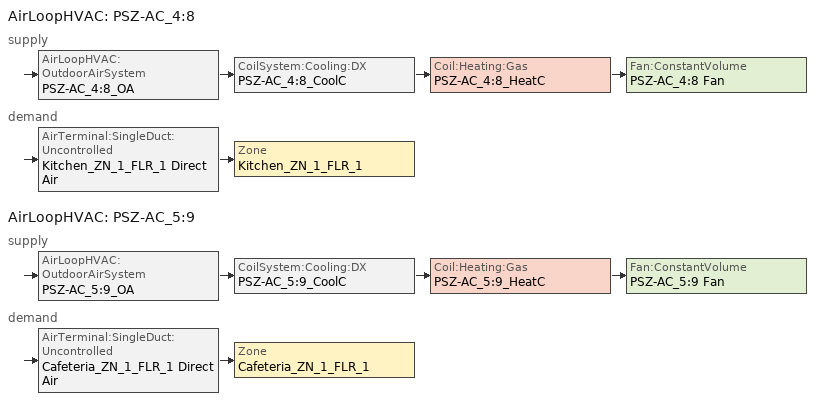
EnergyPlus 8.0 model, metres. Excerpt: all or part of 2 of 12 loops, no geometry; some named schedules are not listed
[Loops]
AirLoopHVAC 'PSZ-AC_4:8'
 supply: AirLoopHVAC:OutdoorAirSystem 'PSZ-AC_4:8_OA' > CoilSystem:Cooling:DX 'PSZ-AC_4:8_CoolC' > Coil:Heating:Gas 'PSZ-AC_4:8_HeatC' > Fan:ConstantVolume 'PSZ-AC_4:8 Fan'
 demand: AirTerminal:SingleDuct:Uncontrolled 'Kitchen_ZN_1_FLR_1 Direct Air' > Zone 'Kitchen_ZN_1_FLR_1'
AirLoopHVAC 'PSZ-AC_5:9'
 supply: AirLoopHVAC:OutdoorAirSystem 'PSZ-AC_5:9_OA' > CoilSystem:Cooling:DX 'PSZ-AC_5:9_CoolC' > Coil:Heating:Gas 'PSZ-AC_5:9_HeatC' > Fan:ConstantVolume 'PSZ-AC_5:9 Fan'
 demand: AirTerminal:SingleDuct:Uncontrolled 'Cafeteria_ZN_1_FLR_1 Direct Air' > Zone 'Cafeteria_ZN_1_FLR_1'
[Sizing:Zone] Zone Cooling Design Supply Air Temperature Input Method=SupplyAirTemperature; Zone Cooling Design Supply Air Temperature {C}=12.8; Zone Heating Design Supply Air Temperature Input Method=SupplyAirTemperature; Zone Heating Design Supply Air Temperature {C}=40; Zone Cooling Design Supply Air Humidity Ratio {kg-H2O/kg-air}=0.0085; Zone Heating Design Supply Air Humidity Ratio {kg-H2O/kg-air}=0.008; Zone Heating Sizing Factor=0; Zone Cooling Sizing Factor=0; Cooling Design Air Flow Rate {m3/s}=0; Cooling Minimum Air Flow Fraction=0; Heating Design Air Flow Method=DesignDay; Heating Design Air Flow Rate {m3/s}=0
Name | Design Specification Outdoor Air Object | Cooling Design Air Flow Method | Cooling Minimum Air Flow {m3/s}
Kitchen_ZN_1_FLR_1 | SZ DSOA Kitchen_ZN_1_FLR_1 | DesignDayWithLimit | 2.83168
Cafeteria_ZN_1_FLR_1 | SZ DSOA Cafeteria_ZN_1_FLR_1 | DesignDay | 0
[DesignSpecification:OutdoorAir]
Name | Outdoor Air Method | Outdoor Air Flow per Zone Floor Area {m3/s-m2} | Outdoor Air Flow per Zone {m3/s}
SZ DSOA Kitchen_ZN_1_FLR_1 | Maximum | 0.00113724 | 2.83168
SZ DSOA Cafeteria_ZN_1_FLR_1 | Flow/Area | 0.0101594
[Sizing:System] Type of Load to Size On=Sensible; Design Outdoor Air Flow Rate {m3/s}=AUTOSIZE; Minimum System Air Flow Ratio=1; Preheat Design Temperature {C}=7; Preheat Design Humidity Ratio {kgWater/kgDryAir}=0.008; Precool Design Temperature {C}=12.8; Precool Design Humidity Ratio {kgWater/kgDryAir}=0.008; Central Cooling Design Supply Air Temperature {C}=12.8; Central Heating Design Supply Air Temperature                        !- Central Heating Design Supply Air Temperature {C}=40; Sizing Option=Coincident; 100% Outdoor Air in Cooling=No; 100% Outdoor Air in Heating=No; Central Cooling Design Supply Air Humidity Ratio {kg-H2O/kg-Air}=0.0085; Central Heating Design Supply Air Humidity Ratio {kgWater/kgDryAir}=0.008; Cooling Design Air Flow Method=DesignDay; Cooling Design Air Flow Rate {m3/s}=0; Heating Design Air Flow Method=DesignDay; Heating Design Air Flow Rate {m3/s}=0; System Outdoor Air Method=ZoneSum
PSZ-AC_4:8; PSZ-AC_5:9
[ZoneControl:Thermostat] Control Type Schedule=Dual Zone Control Type Sched
Name | Zone or ZoneList | Control 1
Kitchen_ZN_1_FLR_1 Thermostat | Kitchen_ZN_1_FLR_1 | Kitchen_ZN_1_FLR_1 DualSPSched
Cafeteria_ZN_1_FLR_1 Thermostat | Cafeteria_ZN_1_FLR_1 | Cafeteria_ZN_1_FLR_1 DualSPSched
[ThermostatSetpoint:DualSetpoint] Cooling Setpoint Temperature Schedule=CLGSETP_SCH_NO_SETBACK
Name | Heating Setpoint Temperature Schedule
Kitchen_ZN_1_FLR_1 DualSPSched | HTGSETP_SCH_PSZ_AC_4_8
Cafeteria_ZN_1_FLR_1 DualSPSched | HTGSETP_SCH_PSZ_AC_5_9
[AirTerminal:SingleDuct:Uncontrolled] Availability Schedule=ALWAYS_ON; Maximum Air Flow Rate {m3/s}=AUTOSIZE
Kitchen_ZN_1_FLR_1 Direct Air; Cafeteria_ZN_1_FLR_1 Direct Air
[Zone equipment]
Kitchen_ZN_1_FLR_1: Kitchen_ZN_1_FLR_1 Exhaust Fan, Kitchen_ZN_1_FLR_1 Direct Air
Cafeteria_ZN_1_FLR_1: Cafeteria_ZN_1_FLR_1 Direct Air
[Fan:ConstantVolume] Availability Schedule=HVACOperationSchd; Maximum Flow Rate {m3/s}=AUTOSIZE; Motor In Airstream Fraction=1
Name | Fan Efficiency | Pressure Rise {Pa} | Motor Efficiency
PSZ-AC_4:8 Fan | 0.56875 | 622.5 | 0.875
PSZ-AC_5:9 Fan | 0.5915 | 1110.54 | 0.91
[Fan:ZoneExhaust]
Kitchen_ZN_1_FLR_1 Exhaust Fan: Availability Schedule=Kitchen_Exhaust_SCH; Fan Efficiency=0.16; Pressure Rise {Pa}=125; Maximum Flow Rate {m3/s}=2.83168; Balanced Exhaust Fraction Schedule=Kitchen_ZN_1_FLR_1 Exhaust Fan Balanced Exhaust Fraction Schedule
[Coil:Cooling:DX:TwoSpeed] Availability Schedule=ALWAYS_ON; Rated High Speed Sensible Heat Ratio=0.67608; Rated Low Speed Sensible Heat Ratio=0.67608
Name | Rated High Speed Total Cooling Capacity {W} | Rated High Speed COP {W/W} | Rated High Speed Air Flow Rate {m3/s} | Total Cooling Capacity Function of Temperature Curve | Total Cooling Capacity Function of Flow Fraction Curve | Energy Input Ratio Function of Temperature Curve | Energy Input Ratio Function of Flow Fraction Curve | Part Load Fraction Correlation Curve | Rated Low Speed Total Cooling Capacity {W} | Rated Low Speed COP {W/W} | Rated Low Speed Air Flow Rate {m3/s} | Low Speed Total Cooling Capacity Function of Temperature Curve | Low Speed Energy Input Ratio Function of Temperature Curve
PSZ-AC_4:8_CoolC DXCoil | 70317.47 | 3.2994 | 2.83168 | PSZ-AC_4:8_CoolCLennoxStandard10Ton_TGA120S2B_CapFT | PSZ-AC_4:8_CoolCLennoxStandard10Ton_TGA120S2B_CapFF | PSZ-AC_4:8_CoolCLennoxStandard10Ton_TGA120S2B_EIRFT | PSZ-AC_4:8_CoolCLennoxStandard10Ton_TGA120S2B_EIRFFF | PSZ-AC_4:8_CoolCLennoxStandard10Ton_TGA120S2B_PLR | 70317.47 | 3.2994 | 2.83168 | PSZ-AC_4:8_CoolCLennoxStandard10Ton_TGA120S2B_CapFT | PSZ-AC_4:8_CoolCLennoxStandard10Ton_TGA120S2B_EIRFT
PSZ-AC_5:9_CoolC DXCoil | 157423 | 3.23281 | 6.33944 | PSZ-AC_5:9_CoolCLennoxStandard10Ton_TGA120S2B_CapFT | PSZ-AC_5:9_CoolCLennoxStandard10Ton_TGA120S2B_CapFF | PSZ-AC_5:9_CoolCLennoxStandard10Ton_TGA120S2B_EIRFT | PSZ-AC_5:9_CoolCLennoxStandard10Ton_TGA120S2B_EIRFFF | PSZ-AC_5:9_CoolCLennoxStandard10Ton_TGA120S2B_PLR | 157423 | 3.23281 | 6.33944 | PSZ-AC_5:9_CoolCLennoxStandard10Ton_TGA120S2B_CapFT | PSZ-AC_5:9_CoolCLennoxStandard10Ton_TGA120S2B_EIRFT
[Coil:Heating:Gas] Availability Schedule=ALWAYS_ON; Gas Burner Efficiency=0.7925; Nominal Capacity                        !- Nominal Capacity {W}=AUTOSIZE
PSZ-AC_4:8_HeatC; PSZ-AC_5:9_HeatC
[CoilSystem:Cooling:DX] Availability Schedule=ALWAYS_ON
Name | Cooling Coil
PSZ-AC_4:8_CoolC | PSZ-AC_4:8_CoolC DXCoil
PSZ-AC_5:9_CoolC | PSZ-AC_5:9_CoolC DXCoil
[Controller:OutdoorAir] Minimum Outdoor Air Flow Rate {m3/s}=AUTOSIZE; Maximum Outdoor Air Flow Rate {m3/s}=AUTOSIZE; Economizer Control Type=DifferentialDryBulb; Economizer Control Action Type=ModulateFlow; Lockout Type=LockoutWithCompressor; Minimum Limit Type=FixedMinimum
Name | Minimum Outdoor Air Schedule | Maximum Fraction of Outdoor Air Schedule | Heat Recovery Bypass Control Type
PSZ-AC_4:8_OA_Controller | Kitchen_Exhaust_SCH | PSZ4_8_Timestep_Econ_Eff_SCH
PSZ-AC_5:9_OA_Controller | MinOA_MotorizedDamper_Sched | PSZ5_9_Timestep_Econ_Eff_SCH | BypassWhenOAFlowGreaterThanMinimum
[AirLoopHVAC] Design Supply Air Flow Rate {m3/s}=AUTOSIZE
PSZ-AC_4:8; PSZ-AC_5:9
[WaterHeater:Mixed]
SHW Booster Water Heater: Tank Volume {m3}=0.0227125; Setpoint Temperature Schedule=Booster Water Setpoint Temp Schedule; Deadband Temperature Difference {deltaC}=2; Maximum Temperature Limit {C}=82.2222; Heater Control Type=Cycle; Heater Maximum Capacity {W}=14000; Heater Minimum Capacity {W}=0; Heater Fuel Type=Electricity; Heater Thermal Efficiency=1; Off Cycle Parasitic Fuel Type=Electricity; Off Cycle Parasitic Heat Fraction to Tank=0; Ambient Temperature Indicator=Zone; Ambient Temperature Zone=KITCHEN_ZN_1_FLR_1; Off-Cycle Loss Coefficient To Ambient Temperature {W/K}.  will use a separate parm variable $swh_booster_ua (SWH Enhancement) Aug 17, 2012: Changed from 0 to 6 gallon (0.02271247 m3) and double the tank loss from the code=1.59105; On-Cycle Loss Coefficient To Ambient Temperature {W/K}   .will use a separate parm variable $swh_booster_ua (SWH Enhancement) Aug 17, 2012: Changed from 0 to 6 gallon (0.02271247 m3) and double the tank loss from the code=1.59105; Peak Use Flow Rate {m3/s}=0.00149607; Use Flow Rate Fraction Schedule=BLDG_SWH_SCH; Cold Water Supply Temperature Schedule=Booster Water Inlet Temp Schedule
[SetpointManager:SingleZone:Reheat] Control Variable=Temperature; Minimum Supply Air Temperature {C}=10; Maximum Supply Air Temperature {C}=50
Name | Control Zone | Setpoint Node or NodeList
SupAirTemp MngrKitchen_ZN_1_FLR_1 | Kitchen_ZN_1_FLR_1 | PSZ-AC_4:8 Supply Equipment Outlet Node
SupAirTemp MngrCafeteria_ZN_1_FLR_1 | Cafeteria_ZN_1_FLR_1 | PSZ-AC_5:9 Supply Equipment Outlet Node
[SetpointManager:MixedAir] Control Variable=Temperature
Name | Setpoint Node or NodeList
PSZ-AC_4:8_CoolC SAT Manager | PSZ-AC_4:8_CoolC-PSZ-AC_4:8_HeatCNode
PSZ-AC_4:8_HeatC MixedAir Manager | PSZ-AC_4:8_HeatC-PSZ-AC_4:8 FanNode
PSZ-AC_4:8_OAMixed Air Temp Manager | PSZ-AC_4:8_OA-PSZ-AC_4:8_CoolCNode
PSZ-AC_5:9_CoolC SAT Manager | PSZ-AC_5:9_CoolC-PSZ-AC_5:9_HeatCNode
PSZ-AC_5:9_HeatC MixedAir Manager | PSZ-AC_5:9_HeatC-PSZ-AC_5:9 FanNode
PSZ-AC_5:9_OAMixed Air Temp Manager | PSZ-AC_5:9_OA-PSZ-AC_5:9_CoolCNode
[SetpointManager:OutdoorAirPretreat]
PSZ-AC_5:9 Heat Exhchanger Supply Air Temp Manager: Control Variable=Temperature; Minimum Setpoint Temperature {C}=-99; Maximum Setpoint Temperature {C}=99; Minimum Setpoint Humidity Ratio {kgWater/kgDryAir}=0.00001; Maximum Setpoint Humidity Ratio {kgWater/kgDryAir}=1; Setpoint Node or NodeList=PSZ-AC_5:9 Heat Recovery Outlet Node
[HeatExchanger:AirToAir:SensibleAndLatent]
PSZ-AC_5:9 OA Heat Recovery: Availability Schedule=Always_On; Nominal Supply Air Flow Rate {m3/s}=AUTOSIZE; Sensible Effectiveness at 100% Heating Air Flow=0.7; Latent Effectiveness at 100% Heating Air Flow=0.6; Sensible Effectiveness at 75% Heating Air Flow=0.7; Latent Effectiveness at 75% Heating Air Flow=0.6; Sensible Effectiveness at 100% Cooling Air Flow=0.75; Latent Effectiveness at 100% Cooling Air Flow=0.6; Sensible Effectiveness at 75% Cooling Air Flow=0.75; Latent Effectiveness at 75% Cooling Air Flow=0.6; Nominal Electric Power {W}=4598.55; Supply Air Outlet Temperature Control=Yes; Heat Exchanger Type=Rotary; Frost Control Type=ExhaustOnly; Threshold Temperature {C}=-23.3; Initial Defrost Time Fraction=0.167; Rate of Defrost Time Fraction Increase {1/K}=1.44
[Refrigeration:Case] Availability Schedule=ALWAYS_ON; Zone=Kitchen_ZN_1_FLR_1; Rated Ambient Temperature {C}=23.88; Rated Ambient Relative Humidity {percent}=55; Rated Total Cooling Capacity per Unit Length {W/m}=734; Case Length {m}=7.32; Latent Case Credit Curve Type=CaseTemperatureMethod; Standard Case Lighting Power per Unit Length {W/m}=33; Case Lighting Schedule=BLDG_LIGHT_SCH; Fraction of Lighting Energy to Case=1; Case Anti-Sweat Heater Power per Unit Length {W/m}=0; Minimum Anti-Sweat Heater Power per Unit Length {W/m}=0; Anti-Sweat Heater Control Type=None; Humidity at Zero Anti-Sweat Heater Energy {percent}=0; Case Height {m}=0; Defrost Energy Correction Curve Type=None
Name | Rated Latent Heat Ratio | Rated Runtime Fraction | Case Operating Temperature {C} | Latent Case Credit Curve | Standard Case Fan Power per Unit Length {W/m} | Operating Case Fan Power per Unit Length {W/m} | Fraction of Anti-Sweat Heater Energy to Case | Case Defrost Power per Unit Length {W/m} | Case Defrost Type | Case Defrost Schedule | Case Defrost Drip-Down Schedule | Under Case HVAC Return Air Fraction | Refrigerated Case Restocking Schedule | Case Credit Fraction Schedule
Kitchen_ZN_1_FLR_1_Case:1_WALKINFREEZER | 0.1 | 0.4 | -23 | Kitchen_ZN_1_FLR_1_Case:1_WALKINFREEZERSingleShelfHorizontal_LatentEnergyMult | 68.3 | 68.3 | 0 | 410 | ELECTRIC | Kitchen_ZN_1_FLR_1_Case:1_WALKINFREEZER_CaseDefrost2aDaySched | Kitchen_ZN_1_FLR_1_Case:1_WALKINFREEZER_CaseDripDown2aDaySched | 0 | Kitchen_ZN_1_FLR_1_Case:1_WALKINFREEZER_WalkInStockingSched | Kitchen_ZN_1_FLR_1_Case:1_WALKINFREEZER_CaseCreditReduxSched
Kitchen_ZN_1_FLR_1_Case:2_SELFCONTAINEDDISPLAYCASE | 0.08 | 0.85 | 2 | Kitchen_ZN_1_FLR_1_Case:2_SELFCONTAINEDDISPLAYCASEMultiShelfVertical_LatentEnergyMult | 55 | 55 | 0.2 | 0 | NONE |  |  | 0.05 | Kitchen_ZN_1_FLR_1_Case:2_SELFCONTAINEDDISPLAYCASE_CaseStockingSched
[Refrigeration:CaseAndWalkInList]
Name | Case or WalkIn 1
RACK1CaseList | Kitchen_ZN_1_FLR_1_Case:1_WALKINFREEZER
RACK2CaseList | Kitchen_ZN_1_FLR_1_Case:2_SELFCONTAINEDDISPLAYCASE
[EnergyManagementSystem:Sensor]
Name | Output:Variable or Output:Meter Index Key | Output:Variable or Output:Meter
KITCHEN_ZN_1_FLR_1_Temp | KITCHEN_ZN_1_FLR_1 Air Node | System Node Temperature
PSZ4_8_OAFlowMass | PSZ-AC_4:8_OAInlet Node | System Node Mass Flow Rate
PSZ4_8_HeatingRTF | PSZ-AC_4:8_HeatC | Heating Coil Runtime Fraction
PSZ4_8_RTF | PSZ-AC_4:8_CoolC DXCoil | Cooling Coil Runtime Fraction
PSZ4_8_SpeedRatio | PSZ-AC_4:8_CoolC | Coil System Compressor Speed Ratio
PSZ4_8_Econo_Status | PSZ-AC_4:8 | Air System Outdoor Air Economizer Status
CAFETERIA_ZN_1_FLR_1_Temp | CAFETERIA_ZN_1_FLR_1 Air Node | System Node Temperature
PSZ5_9_OAFlowMass | PSZ-AC_5:9_OAInlet Node | System Node Mass Flow Rate
PSZ5_9_HeatingRTF | PSZ-AC_5:9_HeatC | Heating Coil Runtime Fraction
PSZ5_9_RTF | PSZ-AC_5:9_CoolC DXCoil | Cooling Coil Runtime Fraction
PSZ5_9_SpeedRatio | PSZ-AC_5:9_CoolC | Coil System Compressor Speed Ratio
PSZ5_9_Econo_Status | PSZ-AC_5:9 | Air System Outdoor Air Economizer Status
[EnergyManagementSystem:InternalVariable]
Name | Internal Data Index Key | Internal Data Type
PSZ4_8_Fan_DesignPressure | PSZ-AC_4:8 fan | Fan Nominal Pressure Rise
PSZ4_8_DesignFlowMass | PSZ-AC_4:8_OA_CONTROLLER | Outdoor Air Controller Maximum Mass Flow Rate
PSZ4_8_OADesignMass | PSZ-AC_4:8_OA_CONTROLLER | Outdoor Air Controller Minimum Mass Flow Rate
PSZ5_9_Fan_DesignPressure | PSZ-AC_5:9 fan | Fan Nominal Pressure Rise
PSZ5_9_DesignFlowMass | PSZ-AC_5:9_OA_CONTROLLER | Outdoor Air Controller Maximum Mass Flow Rate
PSZ5_9_OADesignMass | PSZ-AC_5:9_OA_CONTROLLER | Outdoor Air Controller Minimum Mass Flow Rate
PSZ_AC_5_9_fan_size_mass | PSZ-AC_5:9 Fan | Fan Maximum Mass Flow Rate
PSZ_AC_4_8_fan_size_mass | PSZ-AC_4:8 Fan | Fan Maximum Mass Flow Rate
[EnergyManagementSystem:Actuator] Actuated Component Type=Fan; Actuated Component Control Type=Fan Pressure Rise
Name | Actuated Component Unique
PSZ4_8_Fan_Pressure | PSZ-AC_4:8 fan
PSZ5_9_Fan_Pressure | PSZ-AC_5:9 fan
[Schedule:Compact]
BLDG_LIGHT_SCH: Through: 6/30, For: Weekdays, Until: 7:00, 0.1773, Until: 21:00, 0.9, Until: 24:00, 0.1773, For: SummerDesignDay, Until: 24:00, 1, For: WinterDesignDay, Until: 24:00, 0, For: WeekEnds Holidays AllOtherDays, Until: 24:00, 0.1773, Through: 9/1, For: Weekdays, Until: 8:00, 0.1773, Until: 20:00, 0.5, Until: 24:00, 0.1773, For: SummerDesignDay, Until: 24:00, 1, For: WinterDesignDay, Until: 24:00, 0, For: WeekEnds Holidays AllOtherDays, Until: 24:00, 0.1773, Through: 12/31, For: Weekdays, Until: 7:00, 0.1773, Until: 21:00, 0.9, Until: 24:00, 0.1773, For: SummerDesignDay, Until: 24:00, 1, For: WinterDesignDay, Until: 24:00, 0, For: WeekEnds Holidays AllOtherDays, Until: 24:00, 0.1773
Booster Water Inlet Temp Schedule: THROUGH: 12/31, FOR: AllDays, UNTIL: 24:00, 60
Booster Water Setpoint Temp Schedule: THROUGH: 12/31, FOR: AllDays, UNTIL: 24:00, 82.22
BLDG_SWH_SCH: Through: 6/15, For: SummerDesignDay, Until: 07:00, 0.05, Until: 08:00, 0.1, Until: 09:00, 0.34, Until: 10:00, 0.6, Until: 11:00, 0.63, Until: 12:00, 0.72, Until: 13:00, 0.79, Until: 14:00, 0.83, Until: 15:00, 0.61, Until: 16:00, 0.65, Until: 18:00, 0.1, Until: 19:00, 0.19, Until: 20:00, 0.25, Until: 22:00, 0.22, Until: 23:00, 0.12, Until: 24:00, 0.09, For: Weekdays, Until: 07:00, 0, Until: 08:00, 0, Until: 09:00, 0.34, Until: 10:00, 0.6, Until: 11:00, 0.63, Until: 12:00, 0.72, Until: 13:00, 0.79, Until: 14:00, 0.83, Until: 15:00, 0.61, Until: 16:00, 0.65, Until: 18:00, 0.1, Until: 19:00, 0.19, Until: 20:00, 0.25, Until: 22:00, 0, Until: 23:00, 0, Until: 24:00, 0, For: WinterDesignDay, Until: 09:00, 0.03, Until: 13:00, 0.05, Until: 24:00, 0.03, For: Saturday, Until: 09:00, 0, Until: 13:00, 0, Until: 24:00, 0, For: Sunday Holidays AllOtherDays, Until: 08:00, 0, Until: 14:00, 0, Until: 24:00, 0, Through: 9/15, For: SummerDesignDay, Until: 07:00, 0.05, Until: 18:00, 0.1, Until: 19:00, 0.19, Until: 20:00, 0.25, Until: 22:00, 0.22, Until: 23:00, 0.12, Until: 24:00, 0.09, For: Weekdays, Until: 08:00, 0, Until: 18:00, 0.1, Until: 19:00, 0.19, Until: 20:00, 0.25, Until: 22:00, 0, Until: 23:00, 0, Until: 24:00, 0, For: WinterDesignDay, Until: 09:00, 0.03, Until: 13:00, 0.05, Until: 24:00, 0.03, For: Saturday, Until: 09:00, 0, Until: 13:00, 0, Until: 24:00, 0, For: Sunday Holidays AllOtherDays, Until: 08:00, 0, Until: 14:00, 0, Until: 24:00, 0, Through: 12/31, For: SummerDesignDay, Until: 07:00, 0.05, Until: 08:00, 0.1, Until: 09:00, 0.34, Until: 10:00, 0.6, Until: 11:00, 0.63, Until: 12:00, 0.72, Until: 13:00, 0.79, Until: 14:00, 0.83, Until: 15:00, 0.61, Until: 16:00, 0.65, Until: 18:00, 0.1, Until: 19:00, 0.19, Until: 20:00, 0.25, Until: 22:00, 0.22, Until: 23:00, 0.12, Until: 24:00, 0.09, For: Weekdays, Until: 07:00, 0, Until: 08:00, 0, Until: 09:00, 0.34, Until: 10:00, 0.6, Until: 11:00, 0.63, Until: 12:00, 0.72, Until: 13:00, 0.79, Until: 14:00, 0.83, Until: 15:00, 0.61, Until: 16:00, 0.65, Until: 18:00, 0.1, Until: 19:00, 0.19, Until: 20:00, 0.25, Until: 22:00, 0, Until: 23:00, 0, Until: 24:00, 0, For: WinterDesignDay, Until: 09:00, 0.03, Until: 13:00, 0.05, Until: 24:00, 0.03, For: Saturday, Until: 09:00, 0, Until: 13:00, 0, Until: 24:00, 0, For: Sunday Holidays AllOtherDays, Until: 08:00, 0, Until: 14:00, 0, Until: 24:00, 0
ALWAYS_ON: Through: 12/31, For: AllDays, Until: 24:00, 1
Dual Zone Control Type Sched: Through: 12/31, For: AllDays, Until: 24:00, 4
Kitchen_Exhaust_SCH: Through: 6/30, For: Weekdays SummerDesignDay WinterDesignDay, Until: 08:00, 0, Until: 17:00, 1, Until: 24:00, 0, For: WeekEnds Holidays AllOtherDays, Until: 24:00, 0, Through: 9/1, For: Weekdays SummerDesignDay WinterDesignDay, Until: 08:00, 0, Until: 17:00, 1, Until: 21:00, 1, Until: 24:00, 0, For: WeekEnds Holidays AllOtherDays, Until: 24:00, 0, Through: 12/31, For: Weekdays SummerDesignDay WinterDesignDay, Until: 08:00, 0, Until: 16:00, 1, Until: 21:00, 1, Until: 24:00, 0, For: WeekEnds Holidays AllOtherDays, Until: 24:00, 0
HVACOperationSchd: Through: 12/31, For: Weekdays SummerDesignDay WinterDesignDay, Until: 07:00, 0, Until: 21:00, 1, Until: 24:00, 0, For: WeekEnds Holidays AllOtherDays, Until: 24:00, 0
MinOA_MotorizedDamper_Sched: Through: 12/31, For: Weekdays SummerDesignDay WinterDesignDay, Until: 08:00, 0, Until: 21:00, 1, Until: 24:00, 0, For: WeekEnds Holidays AllOtherDays, Until: 24:00, 0
Kitchen_ZN_1_FLR_1_Case:1_WALKINFREEZER_CaseDefrost2aDaySched: Through: 12/31, For:AllDays, Interpolate:Yes, Until: 11:00, 0, Until: 11:20, 1, Until: 23:00, 0, Until: 23:20, 1, Until: 24:00, 0
Kitchen_ZN_1_FLR_1_Case:1_WALKINFREEZER_CaseDripDown2aDaySched: Through: 12/31, For:AllDays, Interpolate:Yes, Until: 11:00, 0, Until: 11:30, 1, Until: 23:00, 0, Until: 23:30, 1, Until: 24:00, 0
Kitchen_ZN_1_FLR_1_Case:1_WALKINFREEZER_WalkInStockingSched: Through: 12/31, For: Tuesday Friday, Until: 4:00, 0, Until: 5:00, 725, Until: 6:00, 417, Until: 7:00, 290, Until: 24:00, 0, For: AllOtherDays, Until: 4:00, 0, Until: 5:00, 125, Until: 6:00, 117, Until: 7:00, 90, Until: 19:00, 0, Until: 20:00, 125, Until: 21:00, 117, Until: 22:00, 90, Until: 24:00, 0
Kitchen_ZN_1_FLR_1_Case:1_WALKINFREEZER_CaseCreditReduxSched: Through: 12/31, For:AllDays, Interpolate:No, Until: 7:00, 0.2, Until: 21:00, 0.4, Until: 24:00, 0.2
Kitchen_ZN_1_FLR_1_Case:2_SELFCONTAINEDDISPLAYCASE_CaseStockingSched: Through: 12/31, For:AllDays, Until: 6:00, 0, Until: 7:00, 50, Until: 9:00, 70, Until: 10:00, 80, Until: 11:00, 70, Until: 13:00, 50, Until: 14:00, 80, Until: 15:00, 90, Until: 16:00, 80, Until: 24:00, 0
Kitchen_ZN_1_FLR_1 Exhaust Fan Balanced Exhaust Fraction Schedule: Through: 6/30, For: Weekdays SummerDesignDay WinterDesignDay, Until: 08:00, 0, Until: 17:00, 0, Until: 24:00, 0, For: WeekEnds Holidays AllOtherDays, Until: 24:00, 0, Through: 9/1, For: Weekdays SummerDesignDay WinterDesignDay, Until: 08:00, 0, Until: 17:00, 0, Until: 21:00, 0, Until: 24:00, 0, For: WeekEnds Holidays AllOtherDays, Until: 24:00, 0, Through: 12/31, For: Weekdays SummerDesignDay WinterDesignDay, Until: 08:00, 0, Until: 16:00, 0, Until: 21:00, 0, Until: 24:00, 0, For: WeekEnds Holidays AllOtherDays, Until: 24:00, 0
[Curve:Quadratic]
Name | Coefficient1 Constant | Coefficient2 x | Coefficient3 x**2 | Minimum Value of x | Maximum Value of x
PSZ-AC_4:8_CoolCLennoxStandard10Ton_TGA120S2B_CapFF; PSZ-AC_5:9_CoolCLennoxStandard10Ton_TGA120S2B_CapFF | 0.77136 | 0.34053 | -0.11088 | 0.75918 | 1.13877
PSZ-AC_4:8_CoolCLennoxStandard10Ton_TGA120S2B_EIRFFF; PSZ-AC_5:9_CoolCLennoxStandard10Ton_TGA120S2B_EIRFFF | 1.2055 | -0.32953 | 0.12308 | 0.75918 | 1.13877
PSZ-AC_4:8_CoolCLennoxStandard10Ton_TGA120S2B_PLR; PSZ-AC_5:9_CoolCLennoxStandard10Ton_TGA120S2B_PLR | 0.771 | 0.229 | 0 | 0 | 1
[Curve:Cubic] Minimum Value of x=-35; Maximum Value of x=20
Name | Coefficient1 Constant | Coefficient2 x | Coefficient3 x**2 | Coefficient4 x**3
Kitchen_ZN_1_FLR_1_Case:1_WALKINFREEZERSingleShelfHorizontal_LatentEnergyMult | 0.0236 | 0.0006 | 0 | 0
Kitchen_ZN_1_FLR_1_Case:2_SELFCONTAINEDDISPLAYCASEMultiShelfVertical_LatentEnergyMult | 0.0265263 | 0.00107803 | 6.02558e-05 | 1.23732e-06
[Curve:Biquadratic] Minimum Value of x=17; Maximum Value of x=22; Minimum Value of y=29; Maximum Value of y=46
Name | Coefficient1 Constant | Coefficient2 x | Coefficient3 x**2 | Coefficient4 y | Coefficient5 y**2 | Coefficient6 x*y
PSZ-AC_4:8_CoolCLennoxStandard10Ton_TGA120S2B_CapFT; PSZ-AC_5:9_CoolCLennoxStandard10Ton_TGA120S2B_CapFT | 0.42415 | 0.04426 | -0.00042 | 0.00333 | -0.00008 | -0.00021
PSZ-AC_4:8_CoolCLennoxStandard10Ton_TGA120S2B_EIRFT; PSZ-AC_5:9_CoolCLennoxStandard10Ton_TGA120S2B_EIRFT | 1.23649 | -0.02431 | 0.00057 | -0.01434 | 0.00063 | -0.00038
[Schedule:Constant]
PSZ4_8_Timestep_Econ_Eff_SCH; PSZ5_9_Timestep_Econ_Eff_SCH: Fraction, 0.7
